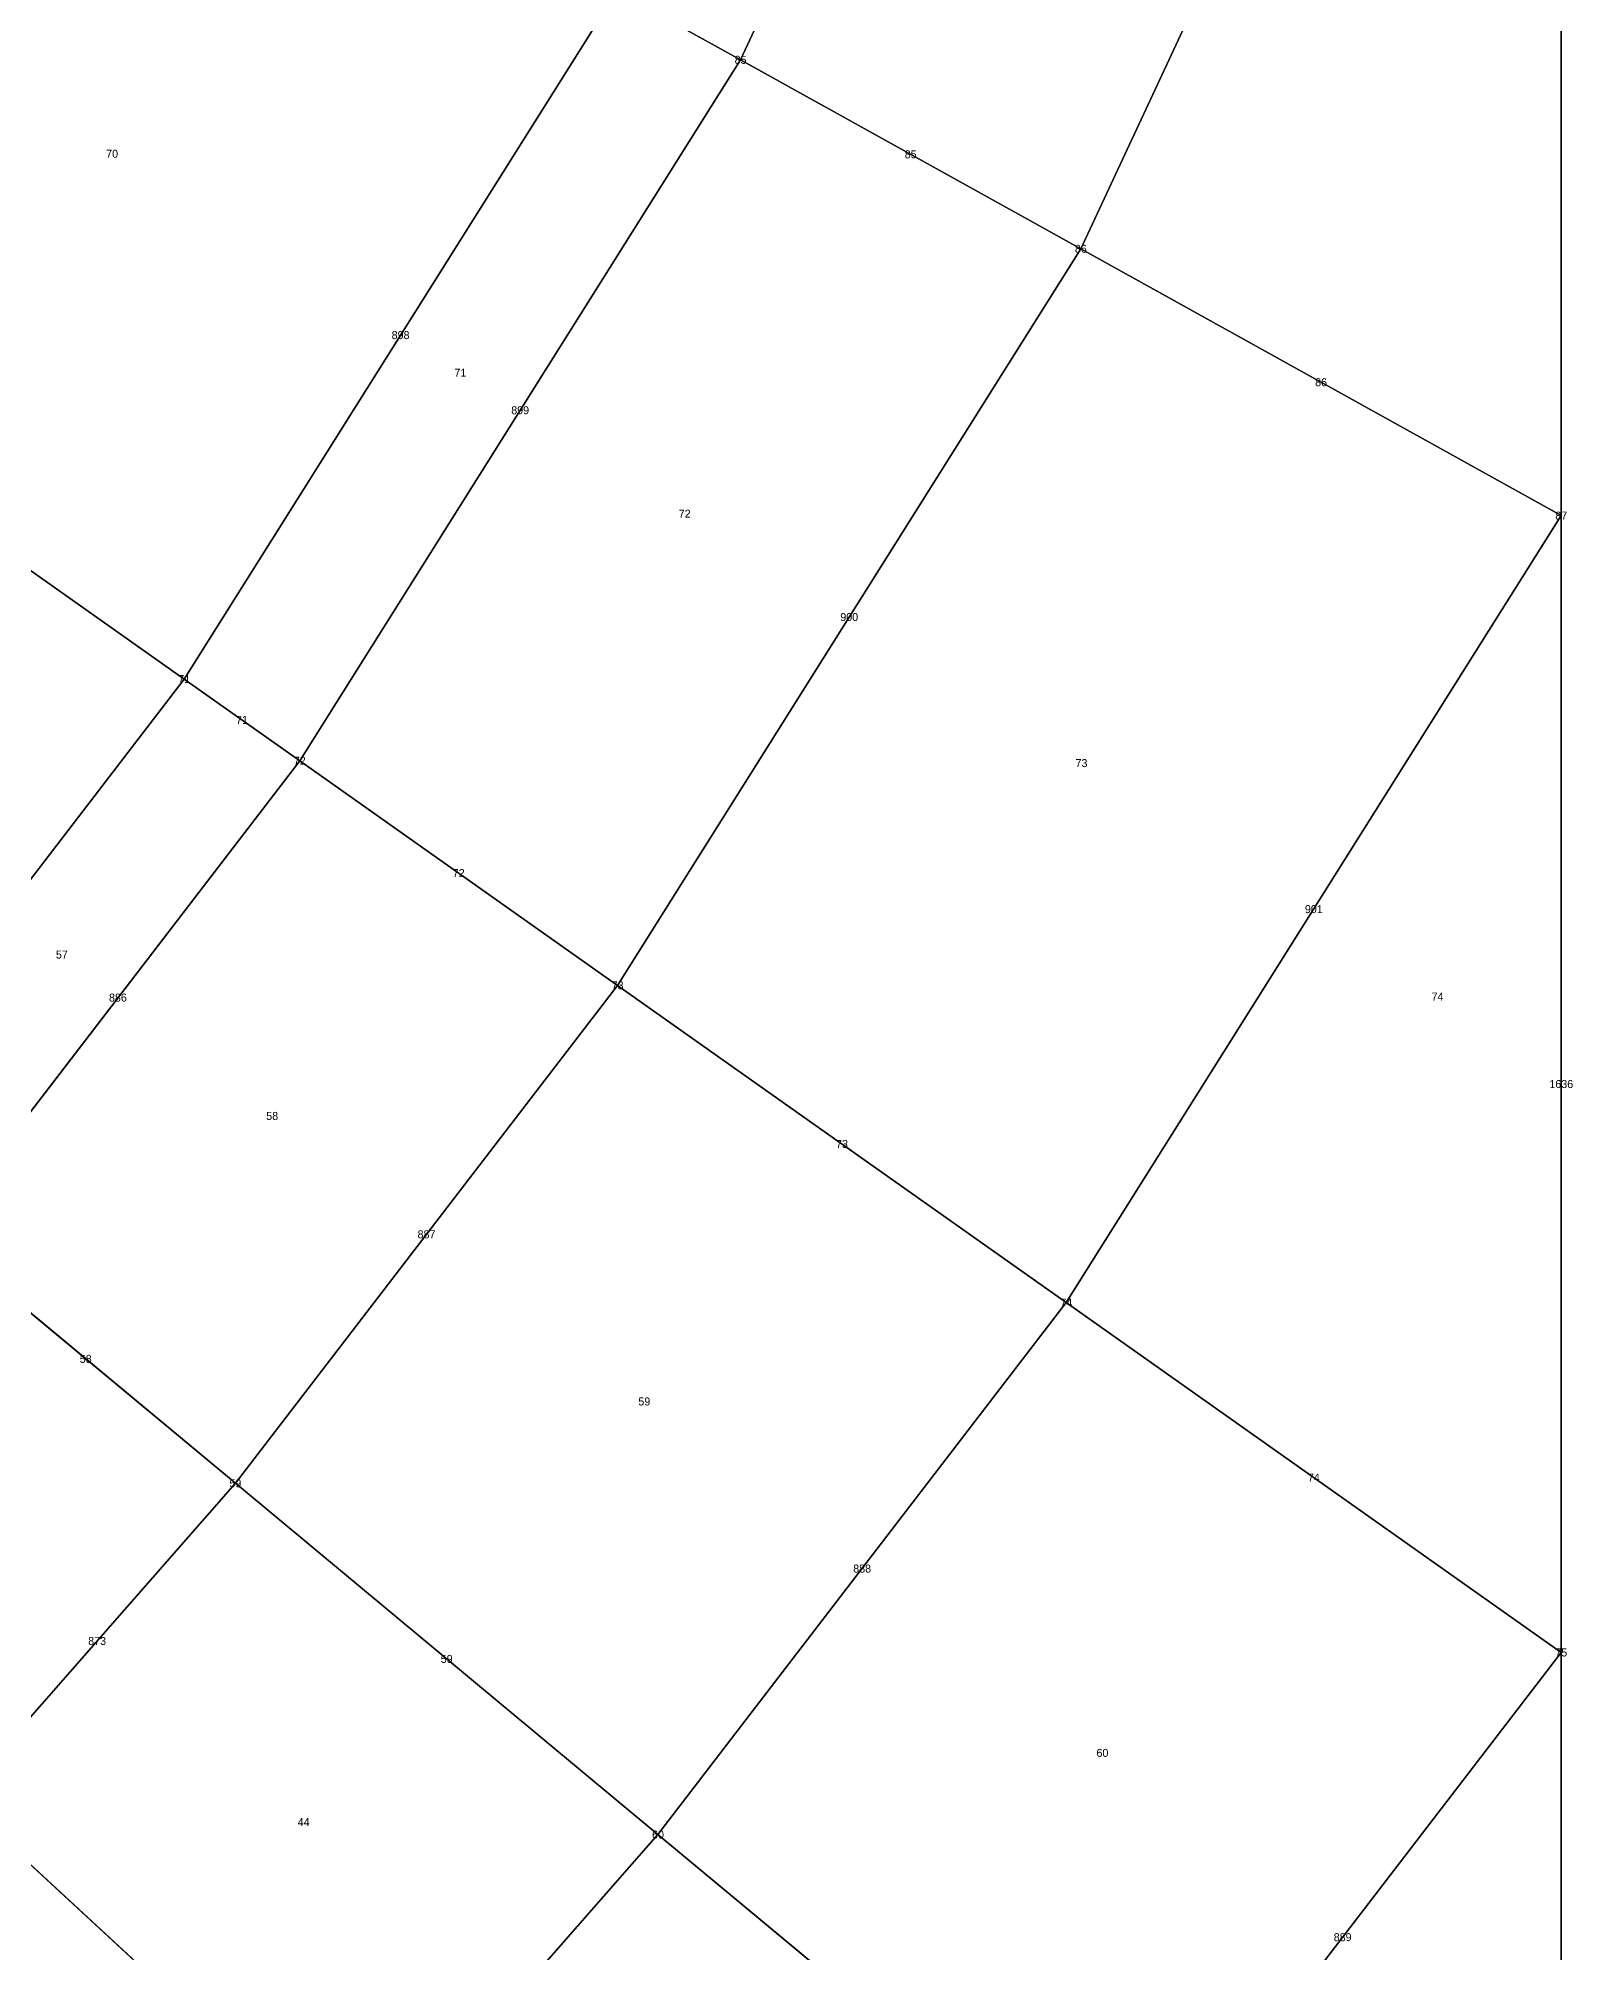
# Model space of a CAD drawing. Header units: metres. Extents: x -1.88 to 1.88, y -1.88 to 1.88.
# Drawn here: x 1.4945 to 1.8779, y -1.4009 to -0.9224 of the extents above; entities that cross this region are included whole.
import ezdxf
from ezdxf.enums import TextEntityAlignment as Align

# ---------------------------------------------------------------- set-up
doc = ezdxf.new("R2010")
doc.units = ezdxf.units.M

msp = doc.modelspace()

# ---------------------------------------------------------------- linework, layer by layer
at = {"layer": 'BRANCHES'}
for p, q in [((1.66993, -0.92777, 1.83897), (1.78417, -0.68277, 1.83897)), ((1.75495, -0.975, 1.73227), (1.875, -0.71753, 1.73227)), ((1.875, -1.04169, 1.55901), (1.875, -0.71753, 1.73227)), ((1.53093, -1.08253, 1.875), (1.63903, -0.9106, 1.875)), ((1.63903, -0.9106, 1.875), (1.66993, -0.92777, 1.83897)), ((1.55979, -1.10294, 1.83897), (1.66993, -0.92777, 1.83897)), ((1.66993, -0.92777, 1.83897), (1.75495, -0.975, 1.73227)), ((1.6392, -1.15909, 1.73227), (1.75495, -0.975, 1.73227)), ((1.75495, -0.975, 1.73227), (1.875, -1.04169, 1.55901)), ((1.39168, -0.98406, 2.03128), (1.53093, -1.08253, 1.875)), ((1.75133, -1.23838, 1.55901), (1.875, -1.04169, 1.55901)), ((1.875, -1.32583, 1.32583), (1.875, -1.04169, 1.55901)), ((1.44174, -1.19876, 1.875), (1.53093, -1.08253, 1.875)), ((1.53093, -1.08253, 1.875), (1.55979, -1.10294, 1.83897)), ((1.46892, -1.22136, 1.83897), (1.55979, -1.10294, 1.83897)), ((1.55979, -1.10294, 1.83897), (1.6392, -1.15909, 1.73227)), ((1.5437, -1.28354, 1.73227), (1.6392, -1.15909, 1.73227)), ((1.6392, -1.15909, 1.73227), (1.75133, -1.23838, 1.55901)), ((1.46892, -1.22136, 1.83897), (1.5437, -1.28354, 1.73227)), ((1.6493, -1.37134, 1.55901), (1.75133, -1.23838, 1.55901)), ((1.75133, -1.23838, 1.55901), (1.875, -1.32583, 1.32583)), ((1.4746, -1.36236, 1.73227), (1.5437, -1.28354, 1.73227)), ((1.5437, -1.28354, 1.73227), (1.6493, -1.37134, 1.55901)), ((1.76576, -1.46817, 1.32583), (1.875, -1.32583, 1.32583)), ((1.875, -1.55901, 1.04169), (1.875, -1.32583, 1.32583)), ((1.4746, -1.36236, 1.73227), (1.57548, -1.45555, 1.55901)), ((1.57548, -1.45555, 1.55901), (1.6493, -1.37134, 1.55901)), ((1.6493, -1.37134, 1.55901), (1.76576, -1.46817, 1.32583))]:
    msp.add_line(p, q, dxfattribs=at)
at = {"layer": 'Faces'}
for points in [[(1.63903, -0.9106, 1.875), (1.75115, -0.67014, 1.875), (1.78417, -0.68277, 1.83897), (1.66993, -0.92777, 1.83897)], [(1.66993, -0.92777, 1.83897), (1.78417, -0.68277, 1.83897), (1.875, -0.71753, 1.73227), (1.75495, -0.975, 1.73227)], [(1.75495, -0.975, 1.73227), (1.875, -0.71753, 1.73227), (1.875, -0.71753, 1.73227), (1.875, -1.04169, 1.55901)], [(1.39168, -0.98406, 2.03128), (1.48995, -0.82777, 2.03128), (1.63903, -0.9106, 1.875), (1.53093, -1.08253, 1.875)], [(1.53093, -1.08253, 1.875), (1.63903, -0.9106, 1.875), (1.66993, -0.92777, 1.83897), (1.55979, -1.10294, 1.83897)], [(1.55979, -1.10294, 1.83897), (1.66993, -0.92777, 1.83897), (1.75495, -0.975, 1.73227), (1.6392, -1.15909, 1.73227)], [(1.6392, -1.15909, 1.73227), (1.75495, -0.975, 1.73227), (1.875, -1.04169, 1.55901), (1.75133, -1.23838, 1.55901)], [(1.31059, -1.08972, 2.03128), (1.39168, -0.98406, 2.03128), (1.53093, -1.08253, 1.875), (1.44174, -1.19876, 1.875)], [(1.75133, -1.23838, 1.55901), (1.875, -1.04169, 1.55901), (1.875, -1.04169, 1.55901), (1.875, -1.32583, 1.32583)], [(1.44174, -1.19876, 1.875), (1.53093, -1.08253, 1.875), (1.55979, -1.10294, 1.83897), (1.46892, -1.22136, 1.83897)], [(1.46892, -1.22136, 1.83897), (1.55979, -1.10294, 1.83897), (1.6392, -1.15909, 1.73227), (1.5437, -1.28354, 1.73227)], [(1.5437, -1.28354, 1.73227), (1.6392, -1.15909, 1.73227), (1.75133, -1.23838, 1.55901), (1.6493, -1.37134, 1.55901)], [(1.40317, -1.29636, 1.83897), (1.46892, -1.22136, 1.83897), (1.5437, -1.28354, 1.73227), (1.4746, -1.36236, 1.73227)], [(1.6493, -1.37134, 1.55901), (1.75133, -1.23838, 1.55901), (1.875, -1.32583, 1.32583), (1.76576, -1.46817, 1.32583)], [(1.4746, -1.36236, 1.73227), (1.5437, -1.28354, 1.73227), (1.6493, -1.37134, 1.55901), (1.57548, -1.45555, 1.55901)], [(1.76576, -1.46817, 1.32583), (1.875, -1.32583, 1.32583), (1.875, -1.32583, 1.32583), (1.875, -1.55901, 1.04169)], [(1.43329, -1.40575, 1.73227), (1.4746, -1.36236, 1.73227), (1.57548, -1.45555, 1.55901), (1.53134, -1.50192, 1.55901)], [(1.57548, -1.45555, 1.55901), (1.6493, -1.37134, 1.55901), (1.76576, -1.46817, 1.32583), (1.68673, -1.55833, 1.32583)]]:
    msp.add_3dface(points, dxfattribs=at)
at = {"layer": 'NODI-Estradosso'}
for p in [(1.66993, -0.92777, 2.25007), (1.75495, -0.975, 2.16374), (1.875, -1.04169, 2.02768), (1.53093, -1.08253, 2.27961), (1.55979, -1.10294, 2.25007), (1.6392, -1.15909, 2.16374), (1.75133, -1.23838, 2.02768), (1.5437, -1.28354, 2.16374), (1.875, -1.32583, 1.8544), (1.6493, -1.37134, 2.02768)]:
    msp.add_point(p, dxfattribs=at)
at = {"layer": 'NODI-Intradosso'}
for p in [(1.66993, -0.92777, 1.83897), (1.75495, -0.975, 1.73227), (1.875, -1.04169, 1.55901), (1.53093, -1.08253, 1.875), (1.55979, -1.10294, 1.83897), (1.6392, -1.15909, 1.73227), (1.75133, -1.23838, 1.55901), (1.5437, -1.28354, 1.73227), (1.875, -1.32583, 1.32583), (1.6493, -1.37134, 1.55901)]:
    msp.add_point(p, dxfattribs=at)

# ---------------------------------------------------------------- texts
at = {"layer": 'BRANCHES-Index'}
for s, p in [('85', (1.71244, -0.95138, 1.78562)), ('898', (1.58498, -0.99657, 1.875)), ('86', (1.81498, -1.00835, 1.64564)), ('899', (1.61486, -1.01535, 1.83897)), ('900', (1.69708, -1.06704, 1.73227)), ('71', (1.54536, -1.09274, 1.85699)), ('72', (1.5995, -1.13102, 1.78562)), ('901', (1.81317, -1.14004, 1.55901)), ('886', (1.51435, -1.16215, 1.83897)), ('1636', (1.875, -1.18376, 1.44242)), ('73', (1.69527, -1.19874, 1.64564)), ('887', (1.59145, -1.22131, 1.73227)), ('58', (1.50631, -1.25245, 1.78562)), ('74', (1.81317, -1.2821, 1.44242)), ('888', (1.70031, -1.30486, 1.55901)), ('873', (1.50915, -1.32295, 1.73227)), ('59', (1.5965, -1.32744, 1.64564)), ('889', (1.82038, -1.397, 1.32583))]:
    msp.add_text(s, height=0.002, dxfattribs=at).set_placement(p, align=Align.MIDDLE_CENTER)
at = {"layer": 'Faces-Index'}
for s, p in [('70', (1.5129, -0.95124, 1.95314)), ('71', (1.59992, -1.00596, 1.85699)), ('72', (1.65597, -1.0412, 1.78562)), ('73', (1.75512, -1.10354, 1.64564)), ('57', (1.50034, -1.1514, 1.85699)), ('74', (1.84408, -1.1619, 1.50071)), ('58', (1.5529, -1.19173, 1.78562)), ('59', (1.64588, -1.26309, 1.64564)), ('60', (1.76035, -1.35093, 1.44242)), ('44', (1.56077, -1.3682, 1.64564))]:
    msp.add_text(s, height=0.002, dxfattribs=at).set_placement(p, align=Align.MIDDLE_CENTER)
at = {"layer": 'NODI-Index'}
for s, p in [('85', (1.66993, -0.92777, 1.83897)), ('86', (1.75495, -0.975, 1.73227)), ('87', (1.875, -1.04169, 1.55901)), ('71', (1.53093, -1.08253, 1.875)), ('72', (1.55979, -1.10294, 1.83897)), ('73', (1.6392, -1.15909, 1.73227)), ('74', (1.75133, -1.23838, 1.55901)), ('59', (1.5437, -1.28354, 1.73227)), ('75', (1.875, -1.32583, 1.32583)), ('60', (1.6493, -1.37134, 1.55901))]:
    msp.add_text(s, height=0.002, dxfattribs=at).set_placement(p, align=Align.MIDDLE_CENTER)

doc.saveas('drawing.dxf')
